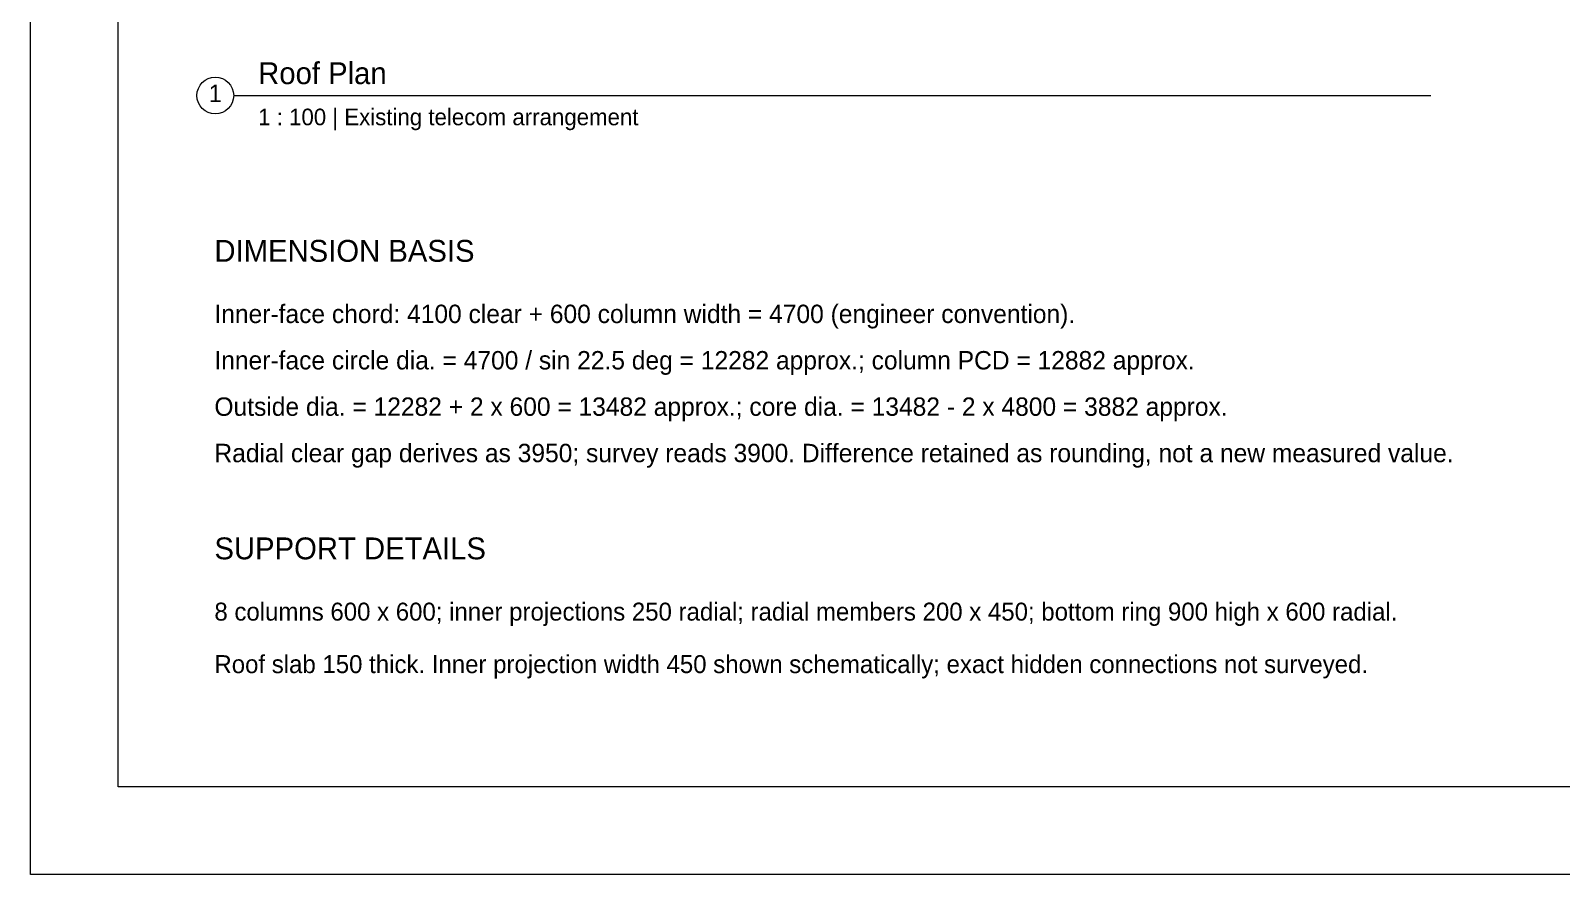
# Paper-space layout '01 Plans' of a CAD drawing. Header units: millimetres. Extents: x 5 to 415, y 7 to 290.
# Drawn here: x 5 to 179.9, y 7 to 103.4 of the extents above; entities that cross this region are included whole.
import ezdxf
from ezdxf.enums import TextEntityAlignment as Align

# ---------------------------------------------------------------- set-up
doc = ezdxf.new("R2010")
doc.units = ezdxf.units.MM
doc.layers.add('SHEET', color=7, linetype='Continuous')
doc.layers.add('TEXT', color=7, linetype='Continuous')

# ---------------------------------------------------------------- blocks, each defined once
blk = doc.blocks.new('SHEET_01')
at = {"layer": 'SHEET', "lineweight": 18}
for p, q in [((5, 7), (5, 290)), ((15, 17), (15, 277)), ((28.3, 96), (165, 96)), ((331, 17), (15, 17)), ((415, 7), (5, 7))]:
    blk.add_line(p, q, dxfattribs=at)
blk.add_circle((26.1, 96), 2.1, dxfattribs=at)
at = {"layer": 'TEXT'}
for s, height, p in [('Roof Plan', 2.5, (31, 97.3)), ('1 : 100 | Existing telecom arrangement', 1.9, (31, 92.6)), ('DIMENSION BASIS', 2.5, (26, 77)), ('Inner-face chord: 4100 clear + 600 column width = 4700 (engineer convention).', 2.1, (26, 70)), ('Inner-face circle dia. = 4700 / sin 22.5 deg = 12282 approx.; column PCD = 12882 approx.', 2.1, (26, 64.7)), ('Outside dia. = 12282 + 2 x 600 = 13482 approx.; core dia. = 13482 - 2 x 4800 = 3882 approx.', 2.1, (26, 59.4)), ('Radial clear gap derives as 3950; survey reads 3900. Difference retained as rounding, not a new measured value.', 2.1, (26, 54.1)), ('SUPPORT DETAILS', 2.5, (26, 43)), ('8 columns 600 x 600; inner projections 250 radial; radial members 200 x 450; bottom ring 900 high x 600 radial.', 2.05, (26, 36)), ('Roof slab 150 thick. Inner projection width 450 shown schematically; exact hidden connections not surveyed.', 2.05, (26, 30))]:
    blk.add_text(s, height=height, dxfattribs=at).set_placement(p)
blk.add_text('1', height=2, dxfattribs=at).set_placement((26.1, 95.25), align=Align.CENTER)

psp = doc.layouts.new('01 Plans')

# ---------------------------------------------------------------- block references
psp.add_blockref('SHEET_01', (0, 0))

doc.saveas('drawing.dxf')
